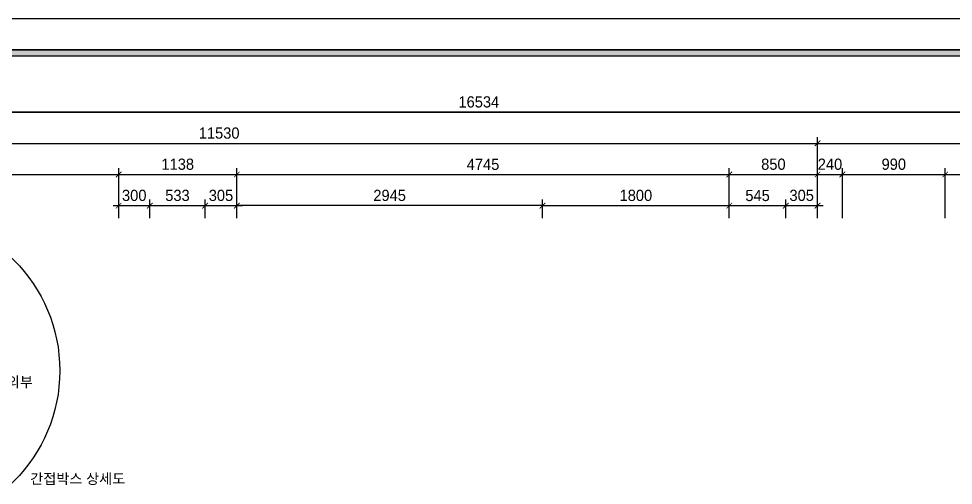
# Model space of a CAD drawing. Header units: millimetres. Extents: x 166504 to 219682, y 69800 to 112988.
# Drawn here: x 199772 to 208777, y 91008 to 95500 of the extents above; entities that cross this region are included whole.
import ezdxf
from ezdxf.enums import TextEntityAlignment as Align

# ---------------------------------------------------------------- set-up
doc = ezdxf.new("R2010")
doc.units = ezdxf.units.MM
doc.header["$LTSCALE"] = 100
doc.header["$PDMODE"] = 3
doc.layers.get('DEFPOINTS').update_dxf_attribs({"color": 248})
for name, color, linetype in [('0-ELC TEXT', 7, 'Continuous'), ('3.기호.계단선', 30, 'Continuous'), ('E-DIM(OUT)', 1, 'Continuous'), ('F-SYM', 7, 'Continuous'), ('FORM(YOURNAME)-11', 1, 'Continuous')]:
    doc.layers.add(name, color=color, linetype=linetype)
doc.styles.add('YOURNAME', font='HY울릉도M.TTF')
doc.styles.add('코레일둥고', font='Korail_Round_Gothic_Medium.ttf')
doc.dimstyles.new('YOURNAME-60', dxfattribs={"dimscale": 60, "dimtxt": 1.8, "dimasz": 0.9, "dimexe": 1, "dimexo": 3, "dimgap": 0.7, "dimtad": 1, "dimdec": 0, "dimzin": 0, "dimdsep": 46, "dimtxsty": 'YOURNAME', "dimblk": 'ARCHTICK', "dimcen": 0, "dimclrd": 1, "dimclre": 1, "dimclrt": 7, "dimadec": 0, "dimazin": 0, "dimtfac": 1, "dimtdec": 0, "dimtix": 1, "dimtmove": 2, "dimatfit": 3, "dimldrblk": 'ARCHTICK', "dimfxl": 1, "dimtolj": 1, "dimtzin": 0, "dimarcsym": 0})

# ---------------------------------------------------------------- blocks, each defined once
blk = doc.blocks.new('FORM-PLAN')
at = {"layer": 'FORM(YOURNAME)-11'}
h = blk.add_hatch(color=256, dxfattribs=at)
h.dxf.hatch_style = 1
h.paths.add_polyline_path([(-71444, 55115), (10556, 55115), (10556, 54915), (-71444, 54915)])
h.paths.add_polyline_path([(-71444, -2085), (10556, -2085), (10556, -2285), (-71444, -2285)])
at = {"layer": 'DEFPOINTS', "color": 158}
for points in [[(-71444, -2285), (10556, -2285), (10556, 55115), (-71444, 55115)], [(-69444, 53115), (-64, 53115), (-64, 1215), (-69444, 1215)]]:
    blk.add_lwpolyline(points, close=True, dxfattribs=at)
at = {"layer": 'FORM(YOURNAME)-11', "color": 250}
blk.add_lwpolyline([(-72444, -3285), (11556, -3285), (11556, 56115), (-72444, 56115)], close=True, dxfattribs=at)
at = {"layer": 'FORM(YOURNAME)-11'}
blk.add_lwpolyline([(-71444, 55115), (10556, 55115), (10556, 54915), (-71444, 54915)], close=True, dxfattribs=at)
at = {"layer": 'FORM(YOURNAME)-11', "color": 3, "style": 'YOURNAME'}
for tag, height, p in [('1', 450, (9905, 18188)), ('2', 450, (9905, 17544)), ('3', 450, (9905, 16257)), ('4', 450, (9905, 14326)), ('5', 515, (9905, 12009)), ('6', 515, (9905, 9757)), ('7', 515, (9905, 7504)), ('8', 515, (9905, 5252)), ('9', 515, (9905, 2999)), ('10', 515, (5655, 811)), ('11', 515, (9905, 747)), ('12', 515, (5655, -1441)), ('13', 515, (9905, -1441))]:
    blk.add_attdef(tag, text='', height=height, dxfattribs=at).set_placement(p, align=Align.MIDDLE_RIGHT)
blk = doc.blocks.new('_ArchTick')
at = {"color": 0, "linetype": 'ByBlock', "const_width": 0.15}
blk.add_lwpolyline([(-0.5, -0.5), (0.5, 0.5)], dxfattribs=at)
blk = doc.blocks.new('*D929')
at = {"layer": 'DEFPOINTS', "color": 0}
for p in [(195938.4, 94600.3), (195938.4, 93400.3), (212472.4, 93400.3)]:
    blk.add_point(p, dxfattribs=at)
at = {"layer": 'E-DIM(OUT)', "color": 1, "lineweight": -2}
for p, q in [((195938.4, 93580.3), (195938.4, 94660.3)), ((212472.4, 93580.3), (212472.4, 94660.3)), ((212472.4, 94600.3), (195938.4, 94600.3))]:
    blk.add_line(p, q, dxfattribs=at)
at = {"layer": 'E-DIM(OUT)', "color": 1, "lineweight": -2, "xscale": 54, "yscale": 54, "zscale": 54, "rotation": 180}
blk.add_blockref('_ArchTick', (195938.4, 94600.3), dxfattribs=at)
at = {"layer": 'E-DIM(OUT)', "color": 1, "lineweight": -2, "xscale": 54, "yscale": 54, "zscale": 54}
blk.add_blockref('_ArchTick', (212472.4, 94600.3), dxfattribs=at)
at = {"layer": 'E-DIM(OUT)', "color": 7, "insert": (204205.4, 94698.5), "char_height": 108, "attachment_point": 5, "style": 'YOURNAME'}
blk.add_mtext('\\A1;16534', dxfattribs=at)
blk = doc.blocks.new('*D930')
at = {"layer": 'DEFPOINTS', "color": 0}
for p in [(207468.4, 94300.3), (195938.4, 93400.3), (207468.4, 93400.3)]:
    blk.add_point(p, dxfattribs=at)
at = {"layer": 'E-DIM(OUT)', "color": 1, "lineweight": -2}
for p, q in [((195938.4, 93580.3), (195938.4, 94360.3)), ((195938.4, 94300.3), (207468.4, 94300.3)), ((207468.4, 93580.3), (207468.4, 94360.3))]:
    blk.add_line(p, q, dxfattribs=at)
at = {"layer": 'E-DIM(OUT)', "color": 1, "lineweight": -2, "xscale": 54, "yscale": 54, "zscale": 54, "rotation": 180}
blk.add_blockref('_ArchTick', (195938.4, 94300.3), dxfattribs=at)
at = {"layer": 'E-DIM(OUT)', "color": 1, "lineweight": -2, "xscale": 54, "yscale": 54, "zscale": 54}
blk.add_blockref('_ArchTick', (207468.4, 94300.3), dxfattribs=at)
at = {"layer": 'E-DIM(OUT)', "color": 7, "insert": (201703.4, 94398.5), "char_height": 108, "attachment_point": 5, "style": 'YOURNAME'}
blk.add_mtext('\\A1;11530', dxfattribs=at)
blk = doc.blocks.new('*D931')
at = {"layer": 'DEFPOINTS', "color": 0}
for p in [(212472.4, 94300.3), (207468.4, 93400.3), (212472.4, 93400.3)]:
    blk.add_point(p, dxfattribs=at)
at = {"layer": 'E-DIM(OUT)', "color": 1, "lineweight": -2}
for p, q in [((207468.4, 93580.3), (207468.4, 94360.3)), ((207468.4, 94300.3), (212472.4, 94300.3)), ((212472.4, 93580.3), (212472.4, 94360.3))]:
    blk.add_line(p, q, dxfattribs=at)
at = {"layer": 'E-DIM(OUT)', "color": 1, "lineweight": -2, "xscale": 54, "yscale": 54, "zscale": 54, "rotation": 180}
blk.add_blockref('_ArchTick', (207468.4, 94300.3), dxfattribs=at)
at = {"layer": 'E-DIM(OUT)', "color": 1, "lineweight": -2, "xscale": 54, "yscale": 54, "zscale": 54}
blk.add_blockref('_ArchTick', (212472.4, 94300.3), dxfattribs=at)
at = {"layer": 'E-DIM(OUT)', "color": 7, "insert": (209970.4, 94398.5), "char_height": 108, "attachment_point": 5, "style": 'YOURNAME'}
blk.add_mtext('\\A1;5004', dxfattribs=at)
blk = doc.blocks.new('*D932')
at = {"layer": 'DEFPOINTS', "color": 0}
for p in [(207708.4, 94000.3), (207468.4, 93400.3), (207708.4, 93400.3)]:
    blk.add_point(p, dxfattribs=at)
at = {"layer": 'E-DIM(OUT)', "color": 1, "lineweight": -2}
for p, q in [((207468.4, 93580.3), (207468.4, 94060.3)), ((207708.4, 93580.3), (207708.4, 94060.3)), ((207414.4, 94000.3), (207762.4, 94000.3))]:
    blk.add_line(p, q, dxfattribs=at)
at = {"layer": 'E-DIM(OUT)', "color": 1, "lineweight": -2, "xscale": 54, "yscale": 54, "zscale": 54}
blk.add_blockref('_ArchTick', (207468.4, 94000.3), dxfattribs=at)
at = {"layer": 'E-DIM(OUT)', "color": 1, "lineweight": -2, "xscale": 54, "yscale": 54, "zscale": 54, "rotation": 180}
blk.add_blockref('_ArchTick', (207708.4, 94000.3), dxfattribs=at)
at = {"layer": 'E-DIM(OUT)', "color": 7, "insert": (207588.4, 94098.5), "char_height": 108, "attachment_point": 5, "style": 'YOURNAME'}
blk.add_mtext('\\A1;240', dxfattribs=at)
blk = doc.blocks.new('*D933')
at = {"layer": 'DEFPOINTS', "color": 0}
for p in [(208698.4, 94000.3), (207708.4, 93400.3), (208698.4, 93400.3)]:
    blk.add_point(p, dxfattribs=at)
at = {"layer": 'E-DIM(OUT)', "color": 1, "lineweight": -2}
for p, q in [((207708.4, 93580.3), (207708.4, 94060.3)), ((208698.4, 93580.3), (208698.4, 94060.3)), ((207708.4, 94000.3), (208698.4, 94000.3))]:
    blk.add_line(p, q, dxfattribs=at)
at = {"layer": 'E-DIM(OUT)', "color": 1, "lineweight": -2, "xscale": 54, "yscale": 54, "zscale": 54, "rotation": 180}
blk.add_blockref('_ArchTick', (207708.4, 94000.3), dxfattribs=at)
at = {"layer": 'E-DIM(OUT)', "color": 1, "lineweight": -2, "xscale": 54, "yscale": 54, "zscale": 54}
blk.add_blockref('_ArchTick', (208698.4, 94000.3), dxfattribs=at)
at = {"layer": 'E-DIM(OUT)', "color": 7, "insert": (208203.4, 94098.5), "char_height": 108, "attachment_point": 5, "style": 'YOURNAME'}
blk.add_mtext('\\A1;990', dxfattribs=at)
blk = doc.blocks.new('*D934')
at = {"layer": 'DEFPOINTS', "color": 0}
for p in [(212472.4, 94000.3), (208698.4, 93400.3), (212472.4, 93400.3)]:
    blk.add_point(p, dxfattribs=at)
at = {"layer": 'E-DIM(OUT)', "color": 1, "lineweight": -2}
for p, q in [((208698.4, 93580.3), (208698.4, 94060.3)), ((212472.4, 93580.3), (212472.4, 94060.3)), ((208698.4, 94000.3), (212472.4, 94000.3))]:
    blk.add_line(p, q, dxfattribs=at)
at = {"layer": 'E-DIM(OUT)', "color": 1, "lineweight": -2, "xscale": 54, "yscale": 54, "zscale": 54, "rotation": 180}
blk.add_blockref('_ArchTick', (208698.4, 94000.3), dxfattribs=at)
at = {"layer": 'E-DIM(OUT)', "color": 1, "lineweight": -2, "xscale": 54, "yscale": 54, "zscale": 54}
blk.add_blockref('_ArchTick', (212472.4, 94000.3), dxfattribs=at)
at = {"layer": 'E-DIM(OUT)', "color": 7, "insert": (210585.4, 94098.5), "char_height": 108, "attachment_point": 5, "style": 'YOURNAME'}
blk.add_mtext('\\A1;3774', dxfattribs=at)
blk = doc.blocks.new('*D936')
at = {"layer": 'DEFPOINTS', "color": 0}
for p in [(200735.4, 94000.3), (196703.4, 93400.3), (200735.4, 93400.3)]:
    blk.add_point(p, dxfattribs=at)
at = {"layer": 'E-DIM(OUT)', "color": 1, "lineweight": -2}
for p, q in [((196703.4, 93580.3), (196703.4, 94060.3)), ((200735.4, 93580.3), (200735.4, 94060.3)), ((196703.4, 94000.3), (200735.4, 94000.3))]:
    blk.add_line(p, q, dxfattribs=at)
at = {"layer": 'E-DIM(OUT)', "color": 1, "lineweight": -2, "xscale": 54, "yscale": 54, "zscale": 54, "rotation": 180}
blk.add_blockref('_ArchTick', (196703.4, 94000.3), dxfattribs=at)
at = {"layer": 'E-DIM(OUT)', "color": 1, "lineweight": -2, "xscale": 54, "yscale": 54, "zscale": 54}
blk.add_blockref('_ArchTick', (200735.4, 94000.3), dxfattribs=at)
at = {"layer": 'E-DIM(OUT)', "color": 7, "insert": (198719.4, 94098.5), "char_height": 108, "attachment_point": 5, "style": 'YOURNAME'}
blk.add_mtext('\\A1;4032', dxfattribs=at)
blk = doc.blocks.new('*D937')
at = {"layer": 'DEFPOINTS', "color": 0}
for p in [(201873.4, 94000.3), (200735.4, 93400.3), (201873.4, 93400.3)]:
    blk.add_point(p, dxfattribs=at)
at = {"layer": 'E-DIM(OUT)', "color": 1, "lineweight": -2}
for p, q in [((200735.4, 93580.3), (200735.4, 94060.3)), ((201873.4, 93580.3), (201873.4, 94060.3)), ((200735.4, 94000.3), (201873.4, 94000.3))]:
    blk.add_line(p, q, dxfattribs=at)
at = {"layer": 'E-DIM(OUT)', "color": 1, "lineweight": -2, "xscale": 54, "yscale": 54, "zscale": 54, "rotation": 180}
blk.add_blockref('_ArchTick', (200735.4, 94000.3), dxfattribs=at)
at = {"layer": 'E-DIM(OUT)', "color": 1, "lineweight": -2, "xscale": 54, "yscale": 54, "zscale": 54}
blk.add_blockref('_ArchTick', (201873.4, 94000.3), dxfattribs=at)
at = {"layer": 'E-DIM(OUT)', "color": 7, "insert": (201304.4, 94098.5), "char_height": 108, "attachment_point": 5, "style": 'YOURNAME'}
blk.add_mtext('\\A1;1138', dxfattribs=at)
blk = doc.blocks.new('*D938')
at = {"layer": 'DEFPOINTS', "color": 0}
for p in [(206618.4, 94000.3), (201873.4, 93400.3), (206618.4, 93400.3)]:
    blk.add_point(p, dxfattribs=at)
at = {"layer": 'E-DIM(OUT)', "color": 1, "lineweight": -2}
for p, q in [((201873.4, 93580.3), (201873.4, 94060.3)), ((206618.4, 93580.3), (206618.4, 94060.3)), ((201873.4, 94000.3), (206618.4, 94000.3))]:
    blk.add_line(p, q, dxfattribs=at)
at = {"layer": 'E-DIM(OUT)', "color": 1, "lineweight": -2, "xscale": 54, "yscale": 54, "zscale": 54, "rotation": 180}
blk.add_blockref('_ArchTick', (201873.4, 94000.3), dxfattribs=at)
at = {"layer": 'E-DIM(OUT)', "color": 1, "lineweight": -2, "xscale": 54, "yscale": 54, "zscale": 54}
blk.add_blockref('_ArchTick', (206618.4, 94000.3), dxfattribs=at)
at = {"layer": 'E-DIM(OUT)', "color": 7, "insert": (204245.9, 94097.4), "char_height": 108, "attachment_point": 5, "style": 'YOURNAME'}
blk.add_mtext('\\A1;4745', dxfattribs=at)
blk = doc.blocks.new('*D939')
at = {"layer": 'DEFPOINTS', "color": 0}
for p in [(207468.4, 94000.3), (206618.4, 93400.3), (207468.4, 93400.3)]:
    blk.add_point(p, dxfattribs=at)
at = {"layer": 'E-DIM(OUT)', "color": 1, "lineweight": -2}
for p, q in [((206618.4, 93580.3), (206618.4, 94060.3)), ((207468.4, 93580.3), (207468.4, 94060.3)), ((206618.4, 94000.3), (207468.4, 94000.3))]:
    blk.add_line(p, q, dxfattribs=at)
at = {"layer": 'E-DIM(OUT)', "color": 1, "lineweight": -2, "xscale": 54, "yscale": 54, "zscale": 54, "rotation": 180}
blk.add_blockref('_ArchTick', (206618.4, 94000.3), dxfattribs=at)
at = {"layer": 'E-DIM(OUT)', "color": 1, "lineweight": -2, "xscale": 54, "yscale": 54, "zscale": 54}
blk.add_blockref('_ArchTick', (207468.4, 94000.3), dxfattribs=at)
at = {"layer": 'E-DIM(OUT)', "color": 7, "insert": (207043.4, 94098.5), "char_height": 108, "attachment_point": 5, "style": 'YOURNAME'}
blk.add_mtext('\\A1;850', dxfattribs=at)
blk = doc.blocks.new('*D942')
at = {"layer": 'DEFPOINTS', "color": 0}
for p in [(201035.4, 93700.3), (200735.4, 93400.3), (201035.4, 93400.3)]:
    blk.add_point(p, dxfattribs=at)
at = {"layer": 'E-DIM(OUT)', "color": 1, "lineweight": -2}
for p, q in [((200735.4, 93580.3), (200735.4, 93760.3)), ((201035.4, 93580.3), (201035.4, 93760.3)), ((200681.4, 93700.3), (201089.4, 93700.3))]:
    blk.add_line(p, q, dxfattribs=at)
at = {"layer": 'E-DIM(OUT)', "color": 1, "lineweight": -2, "xscale": 54, "yscale": 54, "zscale": 54}
blk.add_blockref('_ArchTick', (200735.4, 93700.3), dxfattribs=at)
at = {"layer": 'E-DIM(OUT)', "color": 1, "lineweight": -2, "xscale": 54, "yscale": 54, "zscale": 54, "rotation": 180}
blk.add_blockref('_ArchTick', (201035.4, 93700.3), dxfattribs=at)
at = {"layer": 'E-DIM(OUT)', "color": 7, "insert": (200885.4, 93798.5), "char_height": 108, "attachment_point": 5, "style": 'YOURNAME'}
blk.add_mtext('\\A1;300', dxfattribs=at)
blk = doc.blocks.new('*D943')
at = {"layer": 'DEFPOINTS', "color": 0}
for p in [(201568.4, 93700.3), (201035.4, 93400.3), (201568.4, 93400.3)]:
    blk.add_point(p, dxfattribs=at)
at = {"layer": 'E-DIM(OUT)', "color": 1, "lineweight": -2}
for p, q in [((201035.4, 93580.3), (201035.4, 93760.3)), ((201568.4, 93580.3), (201568.4, 93760.3)), ((201035.4, 93700.3), (201568.4, 93700.3))]:
    blk.add_line(p, q, dxfattribs=at)
at = {"layer": 'E-DIM(OUT)', "color": 1, "lineweight": -2, "xscale": 54, "yscale": 54, "zscale": 54, "rotation": 180}
blk.add_blockref('_ArchTick', (201035.4, 93700.3), dxfattribs=at)
at = {"layer": 'E-DIM(OUT)', "color": 1, "lineweight": -2, "xscale": 54, "yscale": 54, "zscale": 54}
blk.add_blockref('_ArchTick', (201568.4, 93700.3), dxfattribs=at)
at = {"layer": 'E-DIM(OUT)', "color": 7, "insert": (201301.9, 93798.5), "char_height": 108, "attachment_point": 5, "style": 'YOURNAME'}
blk.add_mtext('\\A1;533', dxfattribs=at)
blk = doc.blocks.new('*D944')
at = {"layer": 'DEFPOINTS', "color": 0}
for p in [(201873.4, 93700.3), (201568.4, 93400.3), (201873.4, 93400.3)]:
    blk.add_point(p, dxfattribs=at)
at = {"layer": 'E-DIM(OUT)', "color": 1, "lineweight": -2}
for p, q in [((201568.4, 93580.3), (201568.4, 93760.3)), ((201873.4, 93580.3), (201873.4, 93760.3)), ((201514.4, 93700.3), (201927.4, 93700.3))]:
    blk.add_line(p, q, dxfattribs=at)
at = {"layer": 'E-DIM(OUT)', "color": 1, "lineweight": -2, "xscale": 54, "yscale": 54, "zscale": 54}
blk.add_blockref('_ArchTick', (201568.4, 93700.3), dxfattribs=at)
at = {"layer": 'E-DIM(OUT)', "color": 1, "lineweight": -2, "xscale": 54, "yscale": 54, "zscale": 54, "rotation": 180}
blk.add_blockref('_ArchTick', (201873.4, 93700.3), dxfattribs=at)
at = {"layer": 'E-DIM(OUT)', "color": 7, "insert": (201720.9, 93798.5), "char_height": 108, "attachment_point": 5, "style": 'YOURNAME'}
blk.add_mtext('\\A1;305', dxfattribs=at)
blk = doc.blocks.new('*D945')
at = {"layer": 'DEFPOINTS', "color": 0}
for p in [(201873.4, 93700.3), (201873.4, 93400.3), (204818.4, 93400.3)]:
    blk.add_point(p, dxfattribs=at)
at = {"layer": 'E-DIM(OUT)', "color": 1, "lineweight": -2}
for p, q in [((201873.4, 93580.3), (201873.4, 93760.3)), ((204818.4, 93580.3), (204818.4, 93760.3)), ((204818.4, 93700.3), (201873.4, 93700.3))]:
    blk.add_line(p, q, dxfattribs=at)
at = {"layer": 'E-DIM(OUT)', "color": 1, "lineweight": -2, "xscale": 54, "yscale": 54, "zscale": 54, "rotation": 180}
blk.add_blockref('_ArchTick', (201873.4, 93700.3), dxfattribs=at)
at = {"layer": 'E-DIM(OUT)', "color": 1, "lineweight": -2, "xscale": 54, "yscale": 54, "zscale": 54}
blk.add_blockref('_ArchTick', (204818.4, 93700.3), dxfattribs=at)
at = {"layer": 'E-DIM(OUT)', "color": 7, "insert": (203345.9, 93798.4), "char_height": 108, "attachment_point": 5, "style": 'YOURNAME'}
blk.add_mtext('\\A1;2945', dxfattribs=at)
blk = doc.blocks.new('*D946')
at = {"layer": 'DEFPOINTS', "color": 0}
for p in [(206618.4, 93700.3), (204818.4, 93400.3), (206618.4, 93400.3)]:
    blk.add_point(p, dxfattribs=at)
at = {"layer": 'E-DIM(OUT)', "color": 1, "lineweight": -2}
for p, q in [((204818.4, 93580.3), (204818.4, 93760.3)), ((206618.4, 93580.3), (206618.4, 93760.3)), ((204818.4, 93700.3), (206618.4, 93700.3))]:
    blk.add_line(p, q, dxfattribs=at)
at = {"layer": 'E-DIM(OUT)', "color": 1, "lineweight": -2, "xscale": 54, "yscale": 54, "zscale": 54, "rotation": 180}
blk.add_blockref('_ArchTick', (204818.4, 93700.3), dxfattribs=at)
at = {"layer": 'E-DIM(OUT)', "color": 1, "lineweight": -2, "xscale": 54, "yscale": 54, "zscale": 54}
blk.add_blockref('_ArchTick', (206618.4, 93700.3), dxfattribs=at)
at = {"layer": 'E-DIM(OUT)', "color": 7, "insert": (205718.4, 93798.5), "char_height": 108, "attachment_point": 5, "style": 'YOURNAME'}
blk.add_mtext('\\A1;1800', dxfattribs=at)
blk = doc.blocks.new('*D947')
at = {"layer": 'DEFPOINTS', "color": 0}
for p in [(207163.4, 93700.3), (206618.4, 93400.3), (207163.4, 93400.3)]:
    blk.add_point(p, dxfattribs=at)
at = {"layer": 'E-DIM(OUT)', "color": 1, "lineweight": -2}
for p, q in [((206618.4, 93580.3), (206618.4, 93760.3)), ((207163.4, 93580.3), (207163.4, 93760.3)), ((206618.4, 93700.3), (207163.4, 93700.3))]:
    blk.add_line(p, q, dxfattribs=at)
at = {"layer": 'E-DIM(OUT)', "color": 1, "lineweight": -2, "xscale": 54, "yscale": 54, "zscale": 54, "rotation": 180}
blk.add_blockref('_ArchTick', (206618.4, 93700.3), dxfattribs=at)
at = {"layer": 'E-DIM(OUT)', "color": 1, "lineweight": -2, "xscale": 54, "yscale": 54, "zscale": 54}
blk.add_blockref('_ArchTick', (207163.4, 93700.3), dxfattribs=at)
at = {"layer": 'E-DIM(OUT)', "color": 7, "insert": (206890.9, 93797.4), "char_height": 108, "attachment_point": 5, "style": 'YOURNAME'}
blk.add_mtext('\\A1;545', dxfattribs=at)
blk = doc.blocks.new('*D948')
at = {"layer": 'DEFPOINTS', "color": 0}
for p in [(207468.4, 93700.3), (207163.4, 93400.3), (207468.4, 93400.3)]:
    blk.add_point(p, dxfattribs=at)
at = {"layer": 'E-DIM(OUT)', "color": 1, "lineweight": -2}
for p, q in [((207163.4, 93580.3), (207163.4, 93760.3)), ((207468.4, 93580.3), (207468.4, 93760.3)), ((207109.4, 93700.3), (207522.4, 93700.3))]:
    blk.add_line(p, q, dxfattribs=at)
at = {"layer": 'E-DIM(OUT)', "color": 1, "lineweight": -2, "xscale": 54, "yscale": 54, "zscale": 54}
blk.add_blockref('_ArchTick', (207163.4, 93700.3), dxfattribs=at)
at = {"layer": 'E-DIM(OUT)', "color": 1, "lineweight": -2, "xscale": 54, "yscale": 54, "zscale": 54, "rotation": 180}
blk.add_blockref('_ArchTick', (207468.4, 93700.3), dxfattribs=at)
at = {"layer": 'E-DIM(OUT)', "color": 7, "insert": (207315.9, 93798.5), "char_height": 108, "attachment_point": 5, "style": 'YOURNAME'}
blk.add_mtext('\\A1;305', dxfattribs=at)

msp = doc.modelspace()

# ---------------------------------------------------------------- linework, layer by layer
at = {"layer": '3.기호.계단선'}
msp.add_circle((198668.2, 92111.4), 1500, dxfattribs=at)

# ---------------------------------------------------------------- block references
at = {"layer": 'F-SYM', "xscale": 0.3, "yscale": 0.3, "zscale": 0.3}
msp.add_blockref('FORM-PLAN', (214637.6, 78665.7), dxfattribs=at)

# ---------------------------------------------------------------- texts
at = {"layer": '0-ELC TEXT', "style": '코레일둥고'}
for s, p in [('외부', (199657.9, 91952.3)), ('간접박스 상세도', (199883.6, 91020.8))]:
    msp.add_text(s, height=100, dxfattribs=at).set_placement(p)

# ---------------------------------------------------------------- dimensions: what is measured, and where the dimension line sits
at = {"layer": 'E-DIM(OUT)'}
for base, p1, p2, picture, middle in [((195938.4, 94600.3), (212472.4, 93400.3), (195938.4, 93400.3), '*D929', (204205.4, 94698.5)), ((207468.4, 94300.3), (195938.4, 93400.3), (207468.4, 93400.3), '*D930', (201703.4, 94398.5)), ((212472.4, 94300.3), (207468.4, 93400.3), (212472.4, 93400.3), '*D931', (209970.4, 94398.5)), ((207708.4, 94000.3), (207468.4, 93400.3), (207708.4, 93400.3), '*D932', (207588.4, 94098.5)), ((208698.4, 94000.3), (207708.4, 93400.3), (208698.4, 93400.3), '*D933', (208203.4, 94098.5)), ((212472.4, 94000.3), (208698.4, 93400.3), (212472.4, 93400.3), '*D934', (210585.4, 94098.5)), ((201035.4, 93700.3), (200735.4, 93400.3), (201035.4, 93400.3), '*D942', (200885.4, 93798.5)), ((201568.4, 93700.3), (201035.4, 93400.3), (201568.4, 93400.3), '*D943', (201301.9, 93798.5)), ((201873.4, 93700.3), (201568.4, 93400.3), (201873.4, 93400.3), '*D944', (201720.9, 93798.5)), ((201873.4, 93700.3), (204818.4, 93400.3), (201873.4, 93400.3), '*D945', (203345.9, 93798.4)), ((206618.4, 93700.3), (204818.4, 93400.3), (206618.4, 93400.3), '*D946', (205718.4, 93798.5)), ((207163.4, 93700.3), (206618.4, 93400.3), (207163.4, 93400.3), '*D947', (206890.9, 93797.4)), ((207468.4, 93700.3), (207163.4, 93400.3), (207468.4, 93400.3), '*D948', (207315.9, 93798.5))]:
    dim = msp.add_linear_dim(base=base, p1=p1, p2=p2, dimstyle='YOURNAME-60', dxfattribs=at)
    dim.commit()
    dim.dimension.update_dxf_attribs({"geometry": picture, "text_midpoint": middle})
for base, p1, p2, picture, middle in [((200735.4, 94000.3), (196703.4, 93400.3), (200735.4, 93400.3), '*D936', (198719.4, 94098.5)), ((201873.4, 94000.3), (200735.4, 93400.3), (201873.4, 93400.3), '*D937', (201304.4, 94098.5)), ((206618.4, 94000.3), (201873.4, 93400.3), (206618.4, 93400.3), '*D938', (204245.9, 94097.4)), ((207468.4, 94000.3), (206618.4, 93400.3), (207468.4, 93400.3), '*D939', (207043.4, 94098.5))]:
    dim = msp.add_linear_dim(base=base, p1=p1, p2=p2, dimstyle='YOURNAME-60', override={"dimtmove": 2}, dxfattribs=at)
    dim.commit()
    dim.dimension.update_dxf_attribs({"geometry": picture, "text_midpoint": middle})

doc.saveas('drawing.dxf')
